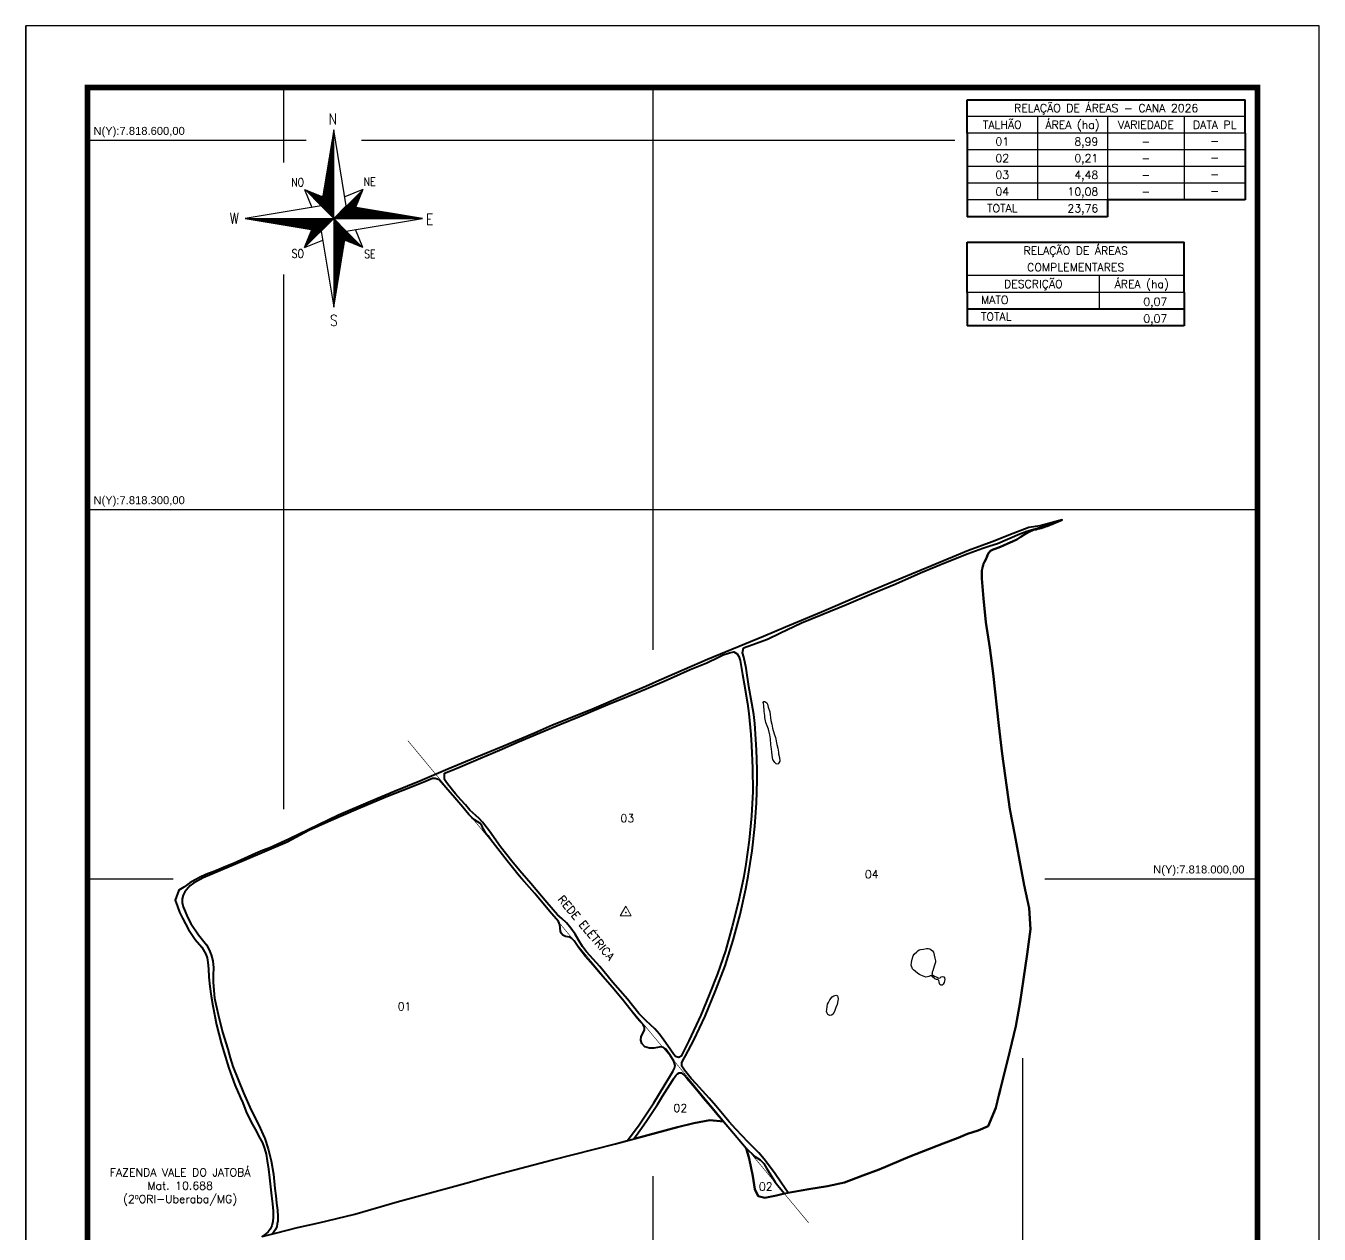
# Model space of a CAD drawing. Header units: millimetres. Extents: x 731591 to 732641, y 7817208 to 7818693.
# Drawn here: x 731591 to 732641, y 7817711 to 7818693 of the extents above; entities that cross this region are included whole.
import ezdxf
from ezdxf.enums import TextEntityAlignment as Align

# ---------------------------------------------------------------- set-up
doc = ezdxf.new("R2010")
doc.units = ezdxf.units.MM
for name, pattern in [('CONTINUO', [0]), ('DASHDOT', [1, 0.5, -0.25, 0, -0.25]), ('LIN0', [0])]:
    doc.linetypes.add(name, pattern=pattern)
for name, color, linetype, lineweight in [('0114001343', 1, 'Continuous', 40), ('0114001343001', 5, 'Continuous', 40), ('0114001343002', 5, 'Continuous', 40), ('0114001343003', 5, 'Continuous', 40), ('0114001343004', 5, 'Continuous', 40), ('REDE_DE_LUZ', 6, 'Continuous', 0), ('TEXTO', 7, 'Continuous', 9)]:
    doc.layers.add(name, color=color, linetype=linetype, lineweight=lineweight)
for name, color, linetype in [('MALHA', 8, 'Continuous'), ('MARGEM', 5, 'Continuous'), ('MATO', 3, 'Continuous'), ('QUADRO_DE_AREAS_CANA_2026', 7, 'Continuous'), ('QUADRO_DE_AREAS_COMPLEMENTARES', 7, 'Continuous'), ('SETA_NORTE', 3, 'Continuous')]:
    doc.layers.add(name, color=color, linetype=linetype)
doc.styles.add('ROMANS', font='romans')
doc.styles.add('SIMPLEX', font='simplex', dxfattribs={"height": 0.2})
doc.styles.get("Standard").update_dxf_attribs({"font": 'arial.ttf'})

# ---------------------------------------------------------------- blocks, each defined once
blk = doc.blocks.new('A$C309442C0')
at = {"layer": 'SETA_NORTE', "linetype": 'Continuous'}
h = blk.add_hatch(dxfattribs=at)
h.set_pattern_fill('ANSI31', color=256, scale=0.1375, angle=-90, style=0)
h.set_pattern_definition([(315, (-215853.3434, 13873.16845), (0.3086963042, 0.3086963042), [])])
h.paths.add_polyline_path([(73.5, 97.4), (74.7, 104.9), (60, 110.8)])
h = blk.add_hatch(dxfattribs=at)
h.set_pattern_fill('ANSI31', color=256, scale=0.1375, angle=180, style=0)
h.set_pattern_definition([(225, (13869.59828, 216024.21475), (0.3086963042, -0.3086963042), [])])
h.paths.add_polyline_path([(93.8, 97.4), (101.4, 96.2), (107.3, 110.8)])
h = blk.add_hatch(dxfattribs=at)
h.set_pattern_fill('ANSI31', color=256, scale=0.1375, style=0)
h.set_pattern_definition([(45, (-13702.2971, -215849.77324), (-0.3086963042, 0.3086963042), [])])
h.paths.add_polyline_path([(73.5, 77), (65.9, 78.3), (60, 63.6)])
h = blk.add_hatch(dxfattribs=at)
h.set_pattern_fill('ANSI31', color=256, scale=0.1375, angle=90, style=0)
h.set_pattern_definition([(135, (216020.6446, -13698.72693), (-0.3086963042, -0.3086963042), [])])
h.paths.add_polyline_path([(93.8, 77), (92.6, 69.5), (107.3, 63.6)])
for p, q in [((83.4, 157.5), (83.7, 157.8)), ((83.5, 158.3), (83.7, 158.4)), ((83.6, 159), (83.7, 159.1)), ((81.3, 145.3), (83.7, 147.6)), ((81.5, 146.1), (83.7, 148.2)), ((81.6, 146.8), (83.7, 148.9)), ((81.7, 147.6), (83.7, 149.5)), ((81.8, 148.3), (83.7, 150.1)), ((82, 149.1), (83.7, 150.8)), ((82.1, 149.9), (83.7, 151.4)), ((82.2, 150.6), (83.7, 152.1)), ((82.3, 151.4), (83.7, 152.7)), ((82.5, 152.2), (83.7, 153.3)), ((82.6, 152.9), (83.7, 154)), ((82.7, 153.7), (83.7, 154.6)), ((82.9, 154.4), (83.7, 155.2)), ((83, 155.2), (83.7, 155.9)), ((83.1, 156), (83.7, 156.5)), ((83.2, 156.7), (83.7, 157.2)), ((79.2, 132.3), (83.7, 136.8)), ((79.3, 133.1), (83.7, 137.4)), ((79.5, 133.8), (83.7, 138)), ((79.6, 134.6), (83.7, 138.7)), ((79.7, 135.4), (83.7, 139.3)), ((79.8, 136.1), (83.7, 140)), ((80, 136.9), (83.7, 140.6)), ((80.1, 137.7), (83.7, 141.2)), ((80.2, 138.4), (83.7, 141.9)), ((80.3, 139.2), (83.7, 142.5)), ((80.5, 139.9), (83.7, 143.1)), ((80.6, 140.7), (83.7, 143.8)), ((80.7, 141.5), (83.7, 144.4)), ((80.8, 142.2), (83.7, 145)), ((81, 143), (83.7, 145.7)), ((81.1, 143.8), (83.7, 146.3)), ((81.2, 144.5), (83.7, 147)), ((77.2, 120.1), (83.7, 126.6)), ((77.3, 120.9), (83.7, 127.2)), ((77.4, 121.6), (83.7, 127.8)), ((77.6, 122.4), (83.7, 128.5)), ((77.7, 123.2), (83.7, 129.1)), ((77.8, 123.9), (83.7, 129.8)), ((78, 124.7), (83.7, 130.4)), ((78.1, 125.5), (83.7, 131)), ((78.2, 126.2), (83.7, 131.7)), ((78.3, 127), (83.7, 132.3)), ((78.5, 127.7), (83.7, 132.9)), ((78.6, 128.5), (83.7, 133.6)), ((78.7, 129.3), (83.7, 134.2)), ((78.8, 130), (83.7, 134.9)), ((79, 130.8), (83.7, 135.5)), ((79.1, 131.6), (83.7, 136.1)), ((75.1, 107.2), (83.7, 115.7)), ((75.2, 107.9), (83.7, 116.4)), ((75.3, 108.7), (83.7, 117)), ((75.4, 109.4), (83.7, 117.7)), ((75.6, 110.2), (83.7, 118.3)), ((75.7, 111), (83.7, 118.9)), ((75.8, 111.7), (83.7, 119.6)), ((75.9, 112.5), (83.7, 120.2)), ((76.1, 113.3), (83.7, 120.8)), ((76.2, 114), (83.7, 121.5)), ((76.3, 114.8), (83.7, 122.1)), ((76.4, 115.5), (83.7, 122.8)), ((76.6, 116.3), (83.7, 123.4)), ((76.7, 117.1), (83.7, 124)), ((76.8, 117.8), (83.7, 124.7)), ((76.9, 118.6), (83.7, 125.3)), ((77.1, 119.4), (83.7, 125.9)), ((60, 110.8), (74.7, 104.9)), ((60, 110.8), (65.9, 96.2)), ((73.5, 97.3), (83.7, 107.5)), ((73.6, 98), (83.7, 108.1)), ((73.7, 98.8), (83.7, 108.7)), ((73.8, 99.5), (83.7, 109.4)), ((73.8, 97), (83.7, 106.8)), ((73.9, 100.3), (83.7, 110)), ((74.1, 101.1), (83.7, 110.6)), ((74.2, 101.8), (83.7, 111.3)), ((74.2, 96.7), (83.7, 106.2)), ((74.3, 102.6), (83.7, 111.9)), ((74.4, 103.3), (83.7, 112.6)), ((74.5, 96.4), (83.7, 105.6)), ((74.6, 104.1), (83.7, 113.2)), ((74.7, 104.9), (83.7, 113.8)), ((74.8, 105.6), (83.7, 114.5)), ((74.9, 106.4), (83.7, 115.1)), ((107.3, 110.8), (92.6, 104.9)), ((107.3, 110.8), (101.4, 96.2)), ((74.8, 96.1), (83.7, 104.9)), ((75.1, 95.7), (83.7, 104.3)), ((75.4, 95.4), (83.7, 103.6)), ((75.8, 95.1), (83.7, 103)), ((76.1, 94.8), (83.7, 102.4)), ((76.4, 94.5), (83.7, 101.7)), ((76.7, 94.2), (83.7, 101.1)), ((77, 93.8), (83.7, 100.5)), ((77.4, 93.5), (83.7, 99.8)), ((77.7, 93.2), (83.7, 99.2)), ((78, 92.9), (83.7, 98.5)), ((78.3, 92.6), (83.7, 97.9)), ((78.6, 92.2), (83.7, 97.3)), ((78.9, 91.9), (83.7, 96.6)), ((79.3, 91.6), (83.7, 96)), ((79.6, 91.3), (83.7, 95.4)), ((79.9, 91), (83.7, 94.7)), ((83.8, 87.2), (94, 97.4)), ((84.4, 87.2), (94.5, 97.3)), ((85.1, 87.2), (95.1, 97.2)), ((85.7, 87.2), (95.6, 97.1)), ((86.3, 87.2), (96.2, 97)), ((87, 87.2), (96.7, 96.9)), ((87.6, 87.2), (97.2, 96.9)), ((88.3, 87.2), (97.8, 96.8)), ((88.9, 87.2), (98.3, 96.7)), ((89.5, 87.2), (98.9, 96.6)), ((90.2, 87.2), (99.4, 96.5)), ((90.8, 87.2), (100, 96.4)), ((91.4, 87.2), (100.5, 96.3)), ((92.1, 87.2), (101.1, 96.2)), ((92.7, 87.2), (101.6, 96.1)), ((93.4, 87.2), (102.2, 96)), ((94, 87.2), (102.7, 96)), ((94.6, 87.2), (103.3, 95.9)), ((95.3, 87.2), (103.8, 95.8)), ((95.9, 87.2), (104.4, 95.7)), ((96.5, 87.2), (104.9, 95.6)), ((97.2, 87.2), (105.5, 95.5)), ((97.8, 87.2), (106, 95.4)), ((98.4, 87.2), (106.5, 95.3)), ((99.1, 87.2), (107.1, 95.2)), ((99.7, 87.2), (107.6, 95.1)), ((100.4, 87.2), (108.2, 95.1)), ((101, 87.2), (108.7, 95)), ((101.6, 87.2), (109.3, 94.9)), ((102.3, 87.2), (109.8, 94.8)), ((102.9, 87.2), (110.4, 94.7)), ((103.5, 87.2), (110.9, 94.6)), ((104.2, 87.2), (111.5, 94.5)), ((11.8, 87.2), (11.8, 87.2)), ((12.3, 87.1), (12.4, 87.2)), ((12.9, 87), (13.1, 87.2)), ((13.4, 86.9), (13.7, 87.2)), ((14, 86.8), (14.4, 87.2)), ((14.5, 86.7), (15, 87.2)), ((15.1, 86.6), (15.6, 87.2)), ((15.6, 86.6), (16.3, 87.2)), ((16.2, 86.5), (16.9, 87.2)), ((16.7, 86.4), (17.5, 87.2)), ((17.2, 86.3), (18.2, 87.2)), ((17.8, 86.2), (18.8, 87.2)), ((18.3, 86.1), (19.5, 87.2)), ((18.9, 86), (20.1, 87.2)), ((19.4, 85.9), (20.7, 87.2)), ((20, 85.8), (21.4, 87.2)), ((20.5, 85.7), (22, 87.2)), ((21.1, 85.7), (22.6, 87.2)), ((21.6, 85.6), (23.3, 87.2)), ((22.2, 85.5), (23.9, 87.2)), ((22.7, 85.4), (24.6, 87.2)), ((23.3, 85.3), (25.2, 87.2)), ((23.8, 85.2), (25.8, 87.2)), ((24.4, 85.1), (26.5, 87.2)), ((24.9, 85), (27.1, 87.2)), ((25.5, 84.9), (27.7, 87.2)), ((26, 84.8), (28.4, 87.2)), ((26.5, 84.8), (29, 87.2)), ((27.1, 84.7), (29.6, 87.2)), ((27.6, 84.6), (30.3, 87.2)), ((28.2, 84.5), (30.9, 87.2)), ((28.7, 84.4), (31.6, 87.2)), ((29.3, 84.3), (32.2, 87.2)), ((29.8, 84.2), (32.8, 87.2)), ((30.4, 84.1), (33.5, 87.2)), ((30.9, 84), (34.1, 87.2)), ((31.5, 83.9), (34.7, 87.2)), ((32, 83.9), (35.4, 87.2)), ((32.6, 83.8), (36, 87.2)), ((33.1, 83.7), (36.7, 87.2)), ((33.7, 83.6), (37.3, 87.2)), ((34.2, 83.5), (37.9, 87.2)), ((34.7, 83.4), (38.6, 87.2)), ((35.3, 83.3), (39.2, 87.2)), ((35.8, 83.2), (39.8, 87.2)), ((36.4, 83.1), (40.5, 87.2)), ((36.9, 83), (41.1, 87.2)), ((37.5, 83), (41.8, 87.2)), ((38, 82.9), (42.4, 87.2)), ((38.6, 82.8), (43, 87.2)), ((39.1, 82.7), (43.7, 87.2)), ((39.7, 82.6), (44.3, 87.2)), ((40.2, 82.5), (44.9, 87.2)), ((40.8, 82.4), (45.6, 87.2)), ((41.3, 82.3), (46.2, 87.2)), ((41.9, 82.2), (46.8, 87.2)), ((42.4, 82.1), (47.5, 87.2)), ((43, 82.1), (48.1, 87.2)), ((43.5, 82), (48.8, 87.2)), ((44, 81.9), (49.4, 87.2)), ((44.6, 81.8), (50, 87.2)), ((45.1, 81.7), (50.7, 87.2)), ((45.7, 81.6), (51.3, 87.2)), ((46.2, 81.5), (51.9, 87.2)), ((46.8, 81.4), (52.6, 87.2)), ((47.3, 81.3), (53.2, 87.2)), ((47.9, 81.2), (53.9, 87.2)), ((48.4, 81.2), (54.5, 87.2)), ((49, 81.1), (55.1, 87.2)), ((49.5, 81), (55.8, 87.2)), ((50.1, 80.9), (56.4, 87.2)), ((50.6, 80.8), (57, 87.2)), ((51.2, 80.7), (57.7, 87.2)), ((51.7, 80.6), (58.3, 87.2)), ((52.3, 80.5), (59, 87.2)), ((52.8, 80.4), (59.6, 87.2)), ((53.3, 80.3), (60.2, 87.2)), ((53.9, 80.3), (60.9, 87.2)), ((54.4, 80.2), (61.5, 87.2)), ((55, 80.1), (62.1, 87.2)), ((55.5, 80), (62.8, 87.2)), ((56.1, 79.9), (63.4, 87.2)), ((56.6, 79.8), (64, 87.2)), ((57.2, 79.7), (64.7, 87.2)), ((57.7, 79.6), (65.3, 87.2)), ((58.3, 79.5), (66, 87.2)), ((58.8, 79.4), (66.6, 87.2)), ((59.4, 79.4), (67.2, 87.2)), ((59.9, 79.3), (67.9, 87.2)), ((83.7, 87.2), (60, 63.6)), ((60.5, 79.2), (68.5, 87.2)), ((61, 79.1), (69.1, 87.2)), ((61.5, 79), (69.8, 87.2)), ((62.1, 78.9), (70.4, 87.2)), ((62.6, 78.8), (71.1, 87.2)), ((63.2, 78.7), (71.7, 87.2)), ((63.7, 78.6), (72.3, 87.2)), ((64.3, 78.5), (73, 87.2)), ((64.8, 78.4), (73.6, 87.2)), ((65.4, 78.4), (74.2, 87.2)), ((65.9, 78.3), (74.9, 87.2)), ((66.5, 78.2), (75.5, 87.2)), ((67, 78.1), (76.2, 87.2)), ((67.6, 78), (76.8, 87.2)), ((68.1, 77.9), (77.4, 87.2)), ((68.7, 77.8), (78.1, 87.2)), ((69.2, 77.7), (78.7, 87.2)), ((69.8, 77.6), (79.3, 87.2)), ((70.3, 77.5), (80, 87.2)), ((70.8, 77.5), (80.6, 87.2)), ((71.4, 77.4), (81.2, 87.2)), ((71.9, 77.3), (81.9, 87.2)), ((72.5, 77.2), (82.5, 87.2)), ((73, 77.1), (83.2, 87.2)), ((80.2, 90.7), (83.7, 94.1)), ((80.5, 90.3), (83.7, 93.4)), ((80.9, 90), (83.7, 92.8)), ((81.2, 89.7), (83.7, 92.2)), ((81.5, 89.4), (83.7, 91.5)), ((81.8, 89.1), (83.7, 90.9)), ((82.1, 88.7), (83.7, 90.3)), ((82.4, 88.4), (83.7, 89.6)), ((82.8, 88.1), (83.7, 89)), ((83.1, 87.8), (83.7, 88.4)), ((83.4, 87.5), (83.7, 87.7)), ((83.7, 87.1), (83.7, 87.1)), ((83.7, 86.4), (84, 86.8)), ((83.7, 85.8), (84.4, 86.5)), ((83.7, 85.2), (84.7, 86.2)), ((83.7, 84.5), (85, 85.9)), ((83.7, 83.9), (85.3, 85.6)), ((83.7, 83.3), (85.6, 85.2)), ((83.7, 82.6), (86, 84.9)), ((83.7, 82), (86.3, 84.6)), ((83.7, 81.3), (86.6, 84.3)), ((104.8, 87.2), (112, 94.4)), ((105.5, 87.2), (112.6, 94.3)), ((106.1, 87.2), (113.1, 94.2)), ((106.7, 87.2), (113.7, 94.1)), ((107.4, 87.2), (114.2, 94.1)), ((108, 87.2), (114.8, 94)), ((108.6, 87.2), (115.3, 93.9)), ((109.3, 87.2), (115.8, 93.8)), ((109.9, 87.2), (116.4, 93.7)), ((110.6, 87.2), (116.9, 93.6)), ((111.2, 87.2), (117.5, 93.5)), ((111.8, 87.2), (118, 93.4)), ((112.5, 87.2), (118.6, 93.3)), ((113.1, 87.2), (119.1, 93.2)), ((113.7, 87.2), (119.7, 93.2)), ((114.4, 87.2), (120.2, 93.1)), ((115, 87.2), (120.8, 93)), ((115.6, 87.2), (121.3, 92.9)), ((116.3, 87.2), (121.9, 92.8)), ((116.9, 87.2), (122.4, 92.7)), ((117.6, 87.2), (123, 92.6)), ((118.2, 87.2), (123.5, 92.5)), ((118.8, 87.2), (124, 92.4)), ((119.5, 87.2), (124.6, 92.3)), ((120.1, 87.2), (125.1, 92.3)), ((120.7, 87.2), (125.7, 92.2)), ((121.4, 87.2), (126.2, 92.1)), ((122, 87.2), (126.8, 92)), ((122.7, 87.2), (127.3, 91.9)), ((123.3, 87.2), (127.9, 91.8)), ((123.9, 87.2), (128.4, 91.7)), ((124.6, 87.2), (129, 91.6)), ((125.2, 87.2), (129.5, 91.5)), ((125.8, 87.2), (130.1, 91.4)), ((126.5, 87.2), (130.6, 91.4)), ((127.1, 87.2), (131.2, 91.3)), ((127.8, 87.2), (131.7, 91.2)), ((128.4, 87.2), (132.3, 91.1)), ((129, 87.2), (132.8, 91)), ((129.7, 87.2), (133.3, 90.9)), ((130.3, 87.2), (133.9, 90.8)), ((130.9, 87.2), (134.4, 90.7)), ((131.6, 87.2), (135, 90.6)), ((132.2, 87.2), (135.5, 90.5)), ((132.8, 87.2), (136.1, 90.5)), ((133.5, 87.2), (136.6, 90.4)), ((134.1, 87.2), (137.2, 90.3)), ((134.8, 87.2), (137.7, 90.2)), ((135.4, 87.2), (138.3, 90.1)), ((136, 87.2), (138.8, 90)), ((136.7, 87.2), (139.4, 89.9)), ((137.3, 87.2), (139.9, 89.8)), ((137.9, 87.2), (140.5, 89.7)), ((138.6, 87.2), (141, 89.6)), ((139.2, 87.2), (141.6, 89.6)), ((139.9, 87.2), (142.1, 89.5)), ((140.5, 87.2), (142.6, 89.4)), ((141.1, 87.2), (143.2, 89.3)), ((141.8, 87.2), (143.7, 89.2)), ((142.4, 87.2), (144.3, 89.1)), ((143, 87.2), (144.8, 89)), ((143.7, 87.2), (145.4, 88.9)), ((144.3, 87.2), (145.9, 88.8)), ((144.9, 87.2), (146.5, 88.7)), ((145.6, 87.2), (147, 88.7)), ((146.2, 87.2), (147.6, 88.6)), ((146.9, 87.2), (148.1, 88.5)), ((147.5, 87.2), (148.7, 88.4)), ((148.1, 87.2), (149.2, 88.3)), ((148.8, 87.2), (149.8, 88.2)), ((149.4, 87.2), (150.3, 88.1)), ((150, 87.2), (150.8, 88)), ((150.7, 87.2), (151.4, 87.9)), ((151.3, 87.2), (151.9, 87.8)), ((152, 87.2), (152.5, 87.8)), ((152.6, 87.2), (153, 87.7)), ((153.2, 87.2), (153.6, 87.6)), ((153.9, 87.2), (154.1, 87.5)), ((154.5, 87.2), (154.7, 87.4)), ((155.1, 87.2), (155.2, 87.3)), ((60, 63.6), (65.9, 78.3)), ((83.7, 80.7), (86.9, 84)), ((83.7, 80.1), (87.2, 83.6)), ((83.7, 79.4), (87.5, 83.3)), ((83.7, 78.8), (87.9, 83)), ((83.7, 78.2), (88.2, 82.7)), ((83.7, 77.5), (88.5, 82.4)), ((83.7, 76.9), (88.8, 82.1)), ((83.7, 76.2), (89.1, 81.7)), ((83.7, 75.6), (89.5, 81.4)), ((83.7, 75), (89.8, 81.1)), ((83.7, 74.3), (90.1, 80.8)), ((83.7, 73.7), (90.4, 80.5)), ((83.7, 73.1), (90.7, 80.1)), ((83.7, 72.4), (91, 79.8)), ((83.7, 71.8), (91.4, 79.5)), ((83.7, 71.2), (91.7, 79.2)), ((83.7, 70.5), (92, 78.9)), ((83.7, 69.9), (92.3, 78.5)), ((83.7, 69.2), (92.6, 78.2)), ((83.7, 68.6), (93, 77.9)), ((83.7, 68), (93.3, 77.6)), ((83.7, 67.3), (93.6, 77.3)), ((83.7, 66.7), (93.8, 76.9)), ((83.7, 66.1), (93.7, 76.1)), ((83.7, 65.4), (93.6, 75.3)), ((83.7, 64.8), (93.4, 74.6)), ((83.7, 64.1), (93.3, 73.8)), ((107.3, 63.6), (101.4, 78.3)), ((60, 63.6), (74.7, 69.5)), ((83.7, 63.5), (93.2, 73)), ((83.7, 62.9), (93.1, 72.3)), ((83.7, 62.2), (92.9, 71.5)), ((83.7, 61.6), (92.8, 70.8)), ((83.7, 61), (92.7, 70)), ((83.7, 60.3), (92.6, 69.2)), ((83.7, 59.7), (92.4, 68.5)), ((83.7, 59), (92.3, 67.7)), ((83.7, 58.4), (92.2, 66.9)), ((83.7, 57.8), (92.1, 66.2)), ((83.7, 57.1), (91.9, 65.4)), ((83.7, 56.5), (91.8, 64.7)), ((83.7, 55.9), (91.7, 63.9)), ((83.7, 55.2), (91.6, 63.1)), ((107.3, 63.6), (92.6, 69.5)), ((83.7, 54.6), (91.4, 62.4)), ((83.7, 54), (91.3, 61.6)), ((83.7, 53.3), (91.2, 60.8)), ((83.7, 52.7), (91.1, 60.1)), ((83.7, 52), (90.9, 59.3)), ((83.7, 51.4), (90.8, 58.6)), ((83.7, 50.8), (90.7, 57.8)), ((83.7, 50.1), (90.5, 57)), ((83.7, 49.5), (90.4, 56.3)), ((83.7, 48.9), (90.3, 55.5)), ((83.7, 48.2), (90.2, 54.7)), ((83.7, 47.6), (90, 54)), ((83.7, 46.9), (89.9, 53.2)), ((83.7, 46.3), (89.8, 52.5)), ((83.7, 45.7), (89.7, 51.7)), ((83.7, 45), (89.5, 50.9)), ((83.7, 44.4), (89.4, 50.2)), ((83.7, 43.8), (89.3, 49.4)), ((83.7, 43.1), (89.2, 48.6)), ((83.7, 42.5), (89, 47.9)), ((83.7, 41.8), (88.9, 47.1)), ((83.7, 41.2), (88.8, 46.3)), ((83.7, 40.6), (88.7, 45.6)), ((83.7, 39.9), (88.5, 44.8)), ((83.7, 39.3), (88.4, 44.1)), ((83.7, 38.7), (88.3, 43.3)), ((83.7, 38), (88.2, 42.5)), ((83.7, 37.4), (88, 41.8)), ((83.7, 36.8), (87.9, 41)), ((83.7, 36.1), (87.8, 40.2)), ((83.7, 35.5), (87.7, 39.5)), ((83.7, 34.8), (87.5, 38.7)), ((83.7, 34.2), (87.4, 38)), ((83.7, 33.6), (87.3, 37.2)), ((83.7, 32.9), (87.2, 36.4)), ((83.7, 32.3), (87, 35.7)), ((83.7, 31.7), (86.9, 34.9)), ((83.7, 31), (86.8, 34.1)), ((83.7, 30.4), (86.7, 33.4)), ((83.7, 29.7), (86.5, 32.6)), ((83.7, 29.1), (86.4, 31.9)), ((83.7, 28.5), (86.3, 31.1)), ((83.7, 27.8), (86.2, 30.3)), ((83.7, 27.2), (86, 29.6)), ((83.7, 26.6), (85.9, 28.8)), ((83.7, 25.9), (85.8, 28)), ((83.7, 25.3), (85.6, 27.3)), ((83.7, 24.6), (85.5, 26.5)), ((83.7, 24), (85.4, 25.8)), ((83.7, 23.4), (85.3, 25)), ((83.7, 22.7), (85.1, 24.2)), ((83.7, 22.1), (85, 23.5)), ((83.7, 21.5), (84.9, 22.7)), ((83.7, 20.8), (84.8, 21.9)), ((83.7, 20.2), (84.6, 21.2)), ((83.7, 19.6), (84.5, 20.4)), ((83.7, 18.9), (84.4, 19.7)), ((83.7, 18.3), (84.3, 18.9)), ((83.7, 17.6), (84.1, 18.1)), ((83.7, 17), (84, 17.4)), ((83.7, 16.4), (83.9, 16.6)), ((83.7, 15.7), (83.8, 15.8))]:
    blk.add_line(p, q, dxfattribs=at)
blk.add_lwpolyline([(93.8, 77), (155.7, 87.2), (93.8, 97.4), (83.7, 159.3), (73.5, 97.4), (11.6, 87.2), (73.5, 77), (83.7, 15.1)], close=True, dxfattribs=at)
for points in [[(83.7, 87.2), (83.7, 159.3)], [(83.7, 87.2), (73.5, 97.4)], [(83.7, 87.2), (93.8, 97.4)], [(11.6, 87.2), (155.7, 87.2)], [(83.7, 87.2), (73.5, 77)], [(83.7, 87.2), (93.8, 77)], [(83.7, 87.2), (83.7, 15.1)]]:
    blk.add_lwpolyline(points, dxfattribs=at)
at = {"layer": 'SETA_NORTE', "color": 7, "lineweight": 30, "style": 'ROMANS', "width": 0.8}
for s, height, p in [('N ', 8.94, (79.5, 163.6)), ('NO', 6.88, (49.1, 113.2)), ('NE', 6.87, (108, 113.7)), ('W', 8.94, (-0.7, 82.9)), ('E', 8.94, (158.6, 82.1)), ('SO', 6.88, (49.5, 55.3)), ('SE', 6.87, (108.3, 55)), ('S', 8.94, (80.6, 0))]:
    blk.add_text(s, height=height, dxfattribs=at).set_placement(p)

msp = doc.modelspace()

# ---------------------------------------------------------------- linework, layer by layer
at = {"layer": '0114001343', "linetype": 'CONTINUO', "flags": 128}
msp.add_lwpolyline([(732432.2, 7818291.4), (732414.4, 7818286.7), (732405.2, 7818285.3), (732392.4, 7818280.4), (732375.3, 7818273.7), (732356.2, 7818266.7), (732325.5, 7818253.8), (732294.3, 7818240.8), (732267.8, 7818229.7), (732236.9, 7818216.4), (732207.7, 7818204.4), (732189.8, 7818196.8), (732144.3, 7818178.2), (732131.8, 7818172.7), (732104.9, 7818161.1), (732094.3, 7818156.2), (732077.4, 7818149), (732050.3, 7818137.5), (732018.3, 7818124.7), (732003.8, 7818118.3), (731978, 7818107.5), (731955.7, 7818098.2), (731933.5, 7818089), (731910.6, 7818079.1), (731890.7, 7818071), (731870.6, 7818062.8), (731844.6, 7818051.7), (731804.3, 7818032.1), (731788.9, 7818025.1), (731783.1, 7818022.8), (731777.2, 7818020.4), (731771.4, 7818017.8), (731765.5, 7818015), (731759.4, 7818012.3), (731753.3, 7818010), (731747.5, 7818007.6), (731742, 7818005.4), (731736.9, 7818003.4), (731732.3, 7818001.2), (731728.4, 7817999.2), (731724, 7817996.5), (731719, 7817993), (731715, 7817990.6), (731712.1, 7817982.6), (731714.1, 7817977.3), (731715.7, 7817972.8), (731717.9, 7817968), (731723, 7817958.7), (731728.3, 7817950.7), (731733.6, 7817944.4), (731737, 7817938.8), (731738, 7817935.7), (731738.7, 7817932), (731739.1, 7817926.8), (731739.5, 7817919.9), (731740.3, 7817912.3), (731741.4, 7817904.5), (731742.6, 7817896.6), (731745.6, 7817881.4), (731749.5, 7817866.7), (731751.6, 7817859.4), (731755.7, 7817846), (731760.5, 7817832.4), (731765, 7817822), (731766.9, 7817818), (731769.8, 7817810.5), (731772.5, 7817804.9), (731774.8, 7817800.4), (731777, 7817796.5), (731780.8, 7817789.1), (731782.9, 7817785.3), (731784.7, 7817780.9), (731785.9, 7817776.3), (731786.8, 7817770.7), (731787.8, 7817764.1), (731788.7, 7817757.1), (731789.4, 7817749.6), (731790.2, 7817742.4), (731791, 7817735.8), (731791.6, 7817729.9), (731791.7, 7817725.1), (731791.4, 7817721.4), (731790.5, 7817717.9), (731789.2, 7817715.2), (731787.6, 7817713.2), (731785.7, 7817711.6), (731782.8, 7817709.2), (731793.5, 7817712), (731811.4, 7817716.6), (731828.8, 7817720.4), (731858, 7817727.4), (731892.4, 7817737.5), (731911.3, 7817742.7), (731948.1, 7817752.6), (731966.3, 7817757.8), (731982.4, 7817762.1), (732018.3, 7817771.7), (732069.7, 7817784.6), (732085.8, 7817789), (732103, 7817793.6), (732120, 7817798.1), (732133.3, 7817801.5), (732146.2, 7817803.9), (732157.3, 7817802.7), (732162.4, 7817796.9), (732175.6, 7817781.2), (732178.2, 7817772.8), (732181, 7817758.4), (732182.7, 7817747.7), (732185.5, 7817742), (732190.9, 7817740.7), (732200.2, 7817742.6), (732207.9, 7817744.5), (732226.6, 7817747.8), (732241.8, 7817750.2), (732255.4, 7817753.2), (732270.4, 7817758.8), (732283.7, 7817763.8), (732308.6, 7817774.2), (732335.5, 7817784.9), (732347.7, 7817789.5), (732355.4, 7817792.8), (732363.9, 7817795.5), (732372.2, 7817798.9), (732378.5, 7817813.8), (732380.9, 7817824.2), (732382, 7817828.3), (732382, 7817828.3), (732389.7, 7817860), (732394.7, 7817880.3), (732398, 7817899.9), (732400.7, 7817918.5), (732403.9, 7817938.7), (732406.5, 7817959.1), (732405.5, 7817976.1), (732401.5, 7817994.8), (732397.5, 7818015.1), (732393.7, 7818035.5), (732389.7, 7818056.5), (732383.4, 7818101.4), (732380.9, 7818124.4), (732376.2, 7818166.8), (732373.5, 7818187.5), (732370.2, 7818208.4), (732368.3, 7818227.7), (732367, 7818243.8), (732367.1, 7818250.4), (732367.6, 7818252.5), (732367.8, 7818253.8), (732368, 7818254.6), (732368.4, 7818255.8), (732369.3, 7818257.5), (732369.9, 7818258.8), (732370.5, 7818260), (732371, 7818261.2), (732371.6, 7818262.7), (732372.5, 7818264.4), (732374.1, 7818266.3), (732376.1, 7818267.3), (732377.9, 7818267.9), (732379.9, 7818268.7), (732382.2, 7818269.6), (732384.7, 7818270.8), (732388.2, 7818272.3), (732392, 7818274), (732395.5, 7818275.6), (732398.6, 7818277.7), (732401.7, 7818279.5), (732405.3, 7818281.7), (732408.9, 7818283.3), (732411, 7818283.8), (732412.5, 7818284.2), (732414, 7818284.5), (732415.1, 7818284.8), (732416, 7818284.9), (732416.6, 7818285.2), (732417.6, 7818285.5), (732418.8, 7818286), (732420.1, 7818286.5), (732421.3, 7818287), (732422.5, 7818287.4), (732423.3, 7818287.8), (732424.2, 7818288.1), (732426.6, 7818289.1), (732429.3, 7818290.2), (732431.8, 7818291.2)], close=True, dxfattribs=at)
msp.add_lwpolyline([(731791, 7817711.4), (731793.5, 7817712), (731811.4, 7817716.6), (731828.8, 7817720.4), (731858, 7817727.4), (731892.4, 7817737.5), (731911.3, 7817742.7), (731948.1, 7817752.6), (731966.3, 7817757.8), (731982.4, 7817762.1), (732018.3, 7817771.7), (732069.7, 7817784.6), (732085.8, 7817789), (732103, 7817793.6), (732120, 7817798.1), (732133.3, 7817801.5), (732146.2, 7817803.9), (732157.3, 7817802.7), (732162.4, 7817796.9), (732175.6, 7817781.2), (732178.2, 7817772.8), (732181, 7817758.4), (732182.7, 7817747.7), (732185.5, 7817742), (732190.9, 7817740.7), (732200.2, 7817742.6), (732207.9, 7817744.5), (732226.6, 7817747.8), (732241.8, 7817750.2), (732255.4, 7817753.2), (732270.4, 7817758.8), (732283.7, 7817763.8), (732308.6, 7817774.2), (732335.5, 7817784.9), (732347.7, 7817789.5), (732355.4, 7817792.8), (732363.9, 7817795.5), (732372.2, 7817798.9), (732378.5, 7817813.8), (732380.9, 7817824.2), (732382, 7817828.3), (732382, 7817828.3), (732389.7, 7817860), (732394.7, 7817880.3), (732398, 7817899.9), (732400.7, 7817918.5), (732403.9, 7817938.7), (732406.5, 7817959.1), (732405.5, 7817976.1), (732401.5, 7817994.8), (732397.5, 7818015.1), (732393.7, 7818035.5), (732389.7, 7818056.5), (732383.4, 7818101.4), (732380.9, 7818124.4), (732376.2, 7818166.8), (732373.5, 7818187.5), (732370.2, 7818208.4), (732368.3, 7818227.7), (732367, 7818243.8), (732367.1, 7818250.4), (732367.6, 7818252.5), (732367.8, 7818253.8), (732368, 7818254.6), (732368.4, 7818255.8), (732369.3, 7818257.5), (732369.9, 7818258.8), (732370.5, 7818260), (732371, 7818261.2), (732371.6, 7818262.7), (732372.5, 7818264.4), (732374.1, 7818266.3), (732376.1, 7818267.3), (732377.9, 7818267.9), (732379.9, 7818268.7), (732382.2, 7818269.6), (732384.7, 7818270.8), (732388.2, 7818272.3), (732392, 7818274), (732395.5, 7818275.6), (732398.6, 7818277.7), (732401.7, 7818279.5), (732405.3, 7818281.7), (732408.9, 7818283.3), (732411, 7818283.8), (732412.5, 7818284.2), (732414, 7818284.5), (732415.1, 7818284.8), (732416, 7818284.9), (732416.6, 7818285.2), (732417.6, 7818285.5), (732418.8, 7818286), (732420.1, 7818286.5), (732421.3, 7818287), (732422.5, 7818287.4), (732423.3, 7818287.8), (732424.2, 7818288.1), (732426.6, 7818289.1), (732429.3, 7818290.2), (732431.8, 7818291.2)], dxfattribs=at)
at = {"layer": '0114001343001'}
msp.add_lwpolyline([(731793.5, 7817712), (731811.4, 7817716.6), (731828.8, 7817720.4), (731858, 7817727.4), (731892.4, 7817737.5), (731911.3, 7817742.7), (731948.1, 7817752.6), (731966.3, 7817757.8), (731982.4, 7817762.1), (732018.3, 7817771.7), (732069.7, 7817784.6), (732079.3, 7817787.3), (732088.7, 7817800.1), (732100.6, 7817818), (732113.6, 7817839.2), (732116.1, 7817843.4), (732117.6, 7817846.2), (732118.1, 7817848.2), (732117, 7817851.8), (732114, 7817856.6), (732110.4, 7817861.4), (732108.5, 7817862.8), (732106.3, 7817863.3), (732103.8, 7817862.9), (732100.7, 7817862.4), (732097.1, 7817862.2), (732093.5, 7817863.4), (732090.9, 7817866), (732090.2, 7817868.7), (732090.5, 7817871.7), (732093, 7817876.9), (732093.1, 7817879.2), (732092, 7817881.5), (732089.9, 7817883.8), (732087.3, 7817886.7), (732076.4, 7817900.6), (732067.1, 7817911.7), (732057.5, 7817922.8), (732051.4, 7817929.7), (732045.3, 7817936.9), (732039.7, 7817943.9), (732035.9, 7817949.4), (732034.1, 7817951.5), (732032.2, 7817952.4), (732029, 7817953.1), (732026.9, 7817954), (732025.6, 7817955.7), (732025, 7817957.5), (732024.3, 7817962.6), (732023.4, 7817965.1), (732015.9, 7817973.5), (732004, 7817987.9), (731991.3, 7818002.4), (731981.6, 7818014.5), (731968.3, 7818031.7), (731966.1, 7818034.7), (731963.9, 7818037.2), (731962.1, 7818040.5), (731961.1, 7818043.1), (731959.5, 7818045), (731955.1, 7818047.7), (731952.9, 7818049.8), (731950.6, 7818052.1), (731945.5, 7818058.1), (731939, 7818065.7), (731931.7, 7818074.2), (731926.5, 7818080.2), (731923.2, 7818081.5), (731921.1, 7818081.3), (731915.2, 7818079), (731907.2, 7818075.7), (731896.9, 7818071.6), (731883, 7818066.1), (731860.6, 7818056.8), (731838.8, 7818047.4), (731820.6, 7818039.1), (731802.9, 7818029.8), (731768, 7818014.8), (731734.7, 7818000.8), (731726.9, 7817996.3), (731723.9, 7817994.1), (731720, 7817989.4), (731718.5, 7817986.6), (731717.8, 7817983.6), (731717.7, 7817980.6), (731718.6, 7817977.2), (731722.3, 7817968.3), (731724.8, 7817963.6), (731731.1, 7817954.4), (731737.4, 7817946.2), (731739.7, 7817942.3), (731741.4, 7817938.2), (731742.6, 7817933.2), (731743.1, 7817927.6), (731742.9, 7817921.7), (731742.9, 7817915.6), (731744.1, 7817903), (731746.9, 7817889.6), (731750.6, 7817875.4), (731754.7, 7817861.5), (731756.6, 7817854.5), (731758.8, 7817847.3), (731767.5, 7817825.9), (731773.7, 7817812), (731779.6, 7817800.2), (731785, 7817789), (731787.7, 7817780.5), (731789.9, 7817770.9), (731791.9, 7817760), (731793.1, 7817748.4), (731793.7, 7817742.4), (731794.4, 7817736.3), (731795.2, 7817730.6), (731795.5, 7817725.6), (731795.4, 7817722), (731795, 7817719.6), (731794.5, 7817717.4), (731793.5, 7817715), (731792, 7817712.5), (731791, 7817711.4)], close=True, dxfattribs=at)
at = {"layer": '0114001343002'}
for points in [[(732157.3, 7817802.7), (732146.2, 7817803.9), (732133.3, 7817801.5), (732120, 7817798.1), (732103, 7817793.6), (732085.8, 7817789), (732084.5, 7817788.7), (732089.3, 7817795.3), (732094.5, 7817802.8), (732099.3, 7817810), (732103.7, 7817816.6), (732107.8, 7817823.3), (732111.6, 7817829.2), (732114.5, 7817833.9), (732116.6, 7817837.5), (732118.5, 7817840.2), (732119.9, 7817841.6), (732121.2, 7817842.3), (732122.9, 7817842.2), (732125, 7817840.6), (732127.6, 7817837.9), (732131.1, 7817833.8), (732135.7, 7817828.4), (732141.4, 7817821.5), (732146.8, 7817815.3), (732152.2, 7817808.8), (732157.3, 7817802.7)], [(732175.6, 7817781.2), (732182.6, 7817774.2), (732186.9, 7817771.5), (732190, 7817768.5), (732192.2, 7817764.9), (732199.2, 7817753.4), (732202.4, 7817749.5), (732206.7, 7817744.2), (732200.2, 7817742.6), (732190.9, 7817740.7), (732185.5, 7817742), (732182.7, 7817747.7), (732181, 7817758.4), (732178.2, 7817772.8)]]:
    msp.add_lwpolyline(points, close=True, dxfattribs=at)
at = {"layer": '0114001343003', "elevation": 641.7}
msp.add_lwpolyline([(731930.7, 7818085.6), (731935.7, 7818087.6), (731943.4, 7818090.8), (731959.9, 7818097.9), (731975.5, 7818104.5), (731991.4, 7818111.4), (732008.1, 7818118.4), (732024.5, 7818125.3), (732040.3, 7818131.8), (732063.4, 7818141.4), (732078.7, 7818147.8), (732094.5, 7818154.2), (732109, 7818160.5), (732130.3, 7818169.9), (732143.6, 7818175.4), (732153.1, 7818179.9), (732157, 7818181.8), (732162.1, 7818183.6), (732165.6, 7818184.2), (732168.3, 7818182.8), (732169.6, 7818180.6), (732170.7, 7818177.3), (732171.7, 7818172.3), (732172.8, 7818166), (732174, 7818158.4), (732176.7, 7818142.2), (732177.7, 7818134.1), (732179.4, 7818117.2), (732179.9, 7818108.3), (732180.9, 7818089.7), (732181.1, 7818070.7), (732180.1, 7818051), (732178, 7818031.3), (732175.3, 7818011.7), (732173.7, 7818001.8), (732169.5, 7817981.6), (732164.4, 7817961.2), (732158.8, 7817941.3), (732152.4, 7817922.8), (732145.5, 7817905.7), (732138.8, 7817889.2), (732129.1, 7817868.3), (732124.6, 7817859.2), (732122.9, 7817855.7), (732120.9, 7817854.7), (732118.4, 7817855.5), (732116.9, 7817857.3), (732112, 7817864.2), (732108.8, 7817868.9), (732105.4, 7817873.7), (732101.6, 7817878.1), (732094.5, 7817884.4), (732088.5, 7817890.5), (732079.2, 7817902), (732067.5, 7817915.7), (732060.4, 7817924.2), (732056.8, 7817928.6), (732046, 7817940.5), (732042.8, 7817944.9), (732039.7, 7817949.8), (732036.8, 7817954.9), (732033.2, 7817959.8), (732029.7, 7817964.1), (732025.9, 7817967.6), (732022.6, 7817970.7), (732013.9, 7817980.7), (732000.9, 7817996.1), (731992, 7818006.5), (731985.5, 7818014.1), (731976.3, 7818025.8), (731967.3, 7818038.7), (731961.6, 7818046), (731958.9, 7818048.9), (731956.1, 7818051.4), (731951.4, 7818055.7), (731947.7, 7818060.1), (731944.1, 7818064.1), (731939.8, 7818069), (731937.3, 7818071.8), (731932.3, 7818078.1), (731930.7, 7818080.6)], close=True, dxfattribs=at)
at = {"layer": '0114001343004'}
msp.add_lwpolyline([(732209.9, 7817744.8), (732203.7, 7817753.5), (732199.3, 7817760.1), (732194.7, 7817766.4), (732190.2, 7817772.1), (732185.9, 7817777.4), (732181.5, 7817781.7), (732177, 7817786.1), (732172.4, 7817791), (732167.3, 7817796.4), (732161.9, 7817802.6), (732156.5, 7817809.1), (732151, 7817815.5), (732145.5, 7817821.7), (732140.3, 7817827.6), (732135.3, 7817833.1), (732131.1, 7817837.7), (732125.5, 7817844.4), (732123.5, 7817847.7), (732123.4, 7817850.3), (732124, 7817851.7), (732126.5, 7817856), (732133.2, 7817868.9), (732142.4, 7817888.4), (732150.7, 7817908.8), (732158.5, 7817929.2), (732165.1, 7817950), (732170.8, 7817970.8), (732175.5, 7817991.7), (732177.3, 7818002.1), (732180.5, 7818022.6), (732182.7, 7818042.5), (732184.1, 7818061.6), (732184.6, 7818079.9), (732184.6, 7818088.7), (732184, 7818104.7), (732182.7, 7818126.2), (732181.9, 7818133.4), (732180.4, 7818142.6), (732177.8, 7818156.1), (732175.7, 7818171), (732173.8, 7818180), (732172.8, 7818183.6), (732173.4, 7818187.6), (732177.2, 7818189), (732192.9, 7818194.6), (732203.1, 7818199.4), (732220.7, 7818207.8), (732237.9, 7818214.9), (732257.1, 7818222.8), (732277.5, 7818231.5), (732297.2, 7818239.6), (732317.3, 7818248.6), (732337.5, 7818256.8), (732356, 7818264.2), (732367.8, 7818268.5), (732373.6, 7818270.3), (732379.7, 7818272.4), (732397.8, 7818280.1), (732403.5, 7818282.3), (732416.1, 7818285.9), (732423, 7818287.9), (732432.2, 7818291.4), (732431.8, 7818291.2), (732429.3, 7818290.2), (732426.6, 7818289.1), (732424.2, 7818288.1), (732423.3, 7818287.8), (732422.5, 7818287.4), (732421.3, 7818287), (732420.1, 7818286.5), (732418.8, 7818286), (732417.6, 7818285.5), (732416.6, 7818285.2), (732416, 7818284.9), (732415.1, 7818284.8), (732414, 7818284.5), (732412.5, 7818284.2), (732411, 7818283.8), (732408.9, 7818283.3), (732405.3, 7818281.7), (732401.7, 7818279.5), (732398.6, 7818277.7), (732395.5, 7818275.6), (732392, 7818274), (732388.2, 7818272.3), (732384.7, 7818270.8), (732382.2, 7818269.6), (732379.9, 7818268.7), (732377.9, 7818267.9), (732376.1, 7818267.3), (732374.1, 7818266.3), (732372.5, 7818264.4), (732371.6, 7818262.7), (732371, 7818261.2), (732370.5, 7818260), (732369.9, 7818258.8), (732369.3, 7818257.5), (732368.4, 7818255.8), (732368, 7818254.6), (732367.8, 7818253.8), (732367.6, 7818252.5), (732367.1, 7818250.4), (732367, 7818243.8), (732368.3, 7818227.7), (732370.2, 7818208.4), (732373.5, 7818187.5), (732376.2, 7818166.8), (732380.9, 7818124.4), (732383.4, 7818101.4), (732389.7, 7818056.5), (732393.7, 7818035.5), (732397.5, 7818015.1), (732401.5, 7817994.8), (732405.5, 7817976.1), (732406.5, 7817959.1), (732403.9, 7817938.7), (732400.7, 7817918.5), (732398, 7817899.9), (732394.7, 7817880.3), (732389.7, 7817860), (732382, 7817828.3), (732382, 7817828.3), (732380.9, 7817824.2), (732378.5, 7817813.8), (732372.2, 7817798.9), (732363.9, 7817795.5), (732355.4, 7817792.8), (732347.7, 7817789.5), (732335.5, 7817784.9), (732308.6, 7817774.2), (732283.7, 7817763.8), (732270.4, 7817758.8), (732255.4, 7817753.2), (732241.8, 7817750.2), (732226.6, 7817747.8)], close=True, dxfattribs=at)
at = {"layer": 'MALHA', "color": 8}
for points in [[(731800, 7818642.8), (731800, 7818581.7)], [(732100, 7818642.8), (732100, 7818185.9)], [(731640.9, 7818600), (731818.3, 7818600)], [(731863.4, 7818600), (732345.2, 7818600)], [(731800, 7818490.9), (731800, 7818056.5)], [(731640.9, 7818300), (732590.9, 7818300)], [(731640.9, 7818000), (731710.5, 7818000)], [(732418.2, 7818000), (732590.9, 7818000)], [(732400, 7817854.1), (732400, 7817589), (732400, 7817375)], [(732100, 7817758.2), (732100, 7817671.2)]]:
    msp.add_lwpolyline(points, dxfattribs=at)
at = {"layer": 'MARGEM', "color": 174, "linetype": 'LIN0'}
msp.add_line((731590.9, 7817207.8), (731590.9, 7818692.8), dxfattribs=at)
at = {"layer": 'MARGEM', "color": 174, "linetype": 'LIN0', "flags": 128}
msp.add_lwpolyline([(732640.9, 7817207.8), (732640.9, 7818692.8), (731590.9, 7818692.8), (731590.9, 7817207.8)], close=True, dxfattribs=at)
at = {"layer": 'MARGEM', "color": 174, "linetype": 'LIN0', "const_width": 4.54, "flags": 128}
msp.add_lwpolyline([(732590.9, 7817375), (732590.9, 7818642.8), (731640.9, 7818642.8), (731640.9, 7817375)], close=True, dxfattribs=at)
at = {"layer": 'MATO'}
for points, elevation in [([(732189.9, 7818140.7), (732189.7, 7818142.3), (732189.5, 7818143.1), (732190.1, 7818143.9), (732190.9, 7818143.9), (732191.7, 7818143.5), (732192.4, 7818142.9), (732192.9, 7818141.9), (732193.5, 7818139.4), (732194.9, 7818135.5), (732195.8, 7818128.6), (732196.6, 7818125.5), (732197.1, 7818122.4), (732198.5, 7818117.8), (732199.5, 7818114.7), (732200.6, 7818109.1), (732201.5, 7818106.1), (732201.8, 7818102.8), (732202, 7818101.3), (732202.8, 7818098.4), (732203, 7818095.5), (732202.3, 7818094.2), (732201.7, 7818093.4), (732200.9, 7818093), (732200, 7818093.3), (732198.9, 7818094.3), (732197.4, 7818096.8), (732197, 7818098.2), (732196.5, 7818102.7), (732196.1, 7818105.6), (732195.7, 7818108.8), (732195.3, 7818113.6), (732194.8, 7818116.8), (732193.8, 7818121.4), (732192.3, 7818125.5), (732191.7, 7818126.8), (732191.3, 7818128.2), (732190.8, 7818131), (732190.7, 7818132.5), (732190.6, 7818134.1), (732190.3, 7818135.7), (732190.2, 7818137.7), (732190.1, 7818139.1)], 631.3), ([(732312.1, 7817938.6), (732314.1, 7817940.7), (732315, 7817941.4), (732316.2, 7817942.1), (732317.3, 7817942.4), (732319.6, 7817942.8), (732322.1, 7817943.2), (732323.4, 7817943.2), (732324.8, 7817942.9), (732327, 7817941.3), (732327.8, 7817940.2), (732328.3, 7817937.8), (732328.9, 7817935.4), (732329.3, 7817933.3), (732329.4, 7817932.1), (732328.2, 7817928.8), (732327.3, 7817925.2), (732326.8, 7817924.1), (732326.6, 7817923.1), (732326.4, 7817922.2), (732328.7, 7817920.7), (732329.8, 7817920.3), (732332, 7817919.1), (732333.1, 7817919.5), (732333.9, 7817920.2), (732333.9, 7817920.2), (732335, 7817920.5), (732336.2, 7817920.3), (732336.8, 7817919.4), (732337, 7817918.2), (732336.8, 7817916.9), (732336.4, 7817915.7), (732335.7, 7817914.4), (732334.8, 7817913.6), (732333.8, 7817913.4), (732332.9, 7817914.1), (732332.5, 7817914.9), (732332.4, 7817916.1), (732332.2, 7817917.4), (732331.3, 7817918.1), (732330.2, 7817918.2), (732328.9, 7817918.7), (732326.7, 7817920.5), (732325.8, 7817921), (732325, 7817921), (732324.1, 7817920.6), (732322.9, 7817920.2), (732321.6, 7817920.1), (732320.2, 7817920.5), (732318.9, 7817921.1), (732317.6, 7817921.7), (732316.3, 7817922.3), (732315.1, 7817923.1), (732312.8, 7817924.8), (732311.7, 7817925.8), (732310.7, 7817926.9), (732309.7, 7817929.7), (732310, 7817931.8), (732310.5, 7817934.5), (732311.2, 7817937.3)], 626.6), ([(732242.1, 7817889.7), (732241.3, 7817890.7), (732241, 7817892), (732241.1, 7817893.6), (732241.7, 7817898), (732242.5, 7817899.4), (732243.7, 7817901.6), (732245.6, 7817904), (732246.9, 7817904.8), (732248.7, 7817905.5), (732249.7, 7817904.8), (732249.7, 7817904.8), (732250.2, 7817903.7), (732250.3, 7817902.3), (732250.2, 7817900.7), (732249.5, 7817897.8), (732248.5, 7817895.3), (732247.7, 7817892.8), (732246.2, 7817890), (732246.2, 7817890), (732245, 7817889.1), (732243.6, 7817888.9)], 628.2)]:
    msp.add_lwpolyline(points, close=True, dxfattribs=dict(at, elevation=elevation))
at = {"layer": 'QUADRO_DE_AREAS_CANA_2026', "color": 174, "linetype": 'ByBlock', "lineweight": 40}
for p, q in [((732355.2, 7818605.7), (732355.2, 7818632.8)), ((732355.2, 7818632.8), (732580.9, 7818632.8)), ((732580.9, 7818605.7), (732580.9, 7818632.8)), ((732355.2, 7818605.7), (732355.2, 7818551.4)), ((732580.9, 7818605.7), (732580.9, 7818551.4)), ((732355.2, 7818551.4), (732355.2, 7818537.8)), ((732469, 7818551.4), (732469, 7818537.8)), ((732580.9, 7818551.4), (732469, 7818551.4)), ((732469, 7818537.8), (732355.2, 7818537.8))]:
    msp.add_line(p, q, dxfattribs=at)
at = {"layer": 'QUADRO_DE_AREAS_CANA_2026', "linetype": 'Continuous'}
for p, q in [((732580.9, 7818619.3), (732355.2, 7818619.3)), ((732412.1, 7818619.3), (732412.1, 7818551.4)), ((732469, 7818619.3), (732469, 7818551.4)), ((732531.3, 7818619.3), (732531.3, 7818551.4)), ((732580.9, 7818605.7), (732355.2, 7818605.7)), ((732580.9, 7818592.1), (732355.2, 7818592.1)), ((732580.9, 7818578.6), (732355.2, 7818578.6)), ((732580.9, 7818565), (732355.2, 7818565)), ((732469, 7818551.4), (732355.2, 7818551.4))]:
    msp.add_line(p, q, dxfattribs=at)
at = {"layer": 'QUADRO_DE_AREAS_COMPLEMENTARES', "color": 174, "linetype": 'ByBlock', "lineweight": 40}
for p, q in [((732355.2, 7818476.3), (732355.2, 7818517)), ((732355.2, 7818517), (732531.3, 7818517)), ((732531.3, 7818476.3), (732531.3, 7818517)), ((732355.2, 7818476.3), (732355.2, 7818462.7)), ((732531.3, 7818476.3), (732531.3, 7818462.7)), ((732531.3, 7818462.7), (732355.2, 7818462.7)), ((732355.2, 7818462.7), (732355.2, 7818449.2)), ((732531.3, 7818462.7), (732531.3, 7818449.2)), ((732531.3, 7818449.2), (732355.2, 7818449.2))]:
    msp.add_line(p, q, dxfattribs=at)
at = {"layer": 'QUADRO_DE_AREAS_COMPLEMENTARES', "linetype": 'Continuous'}
for p, q in [((732531.3, 7818489.9), (732355.2, 7818489.9)), ((732462.4, 7818489.9), (732462.4, 7818462.7)), ((732531.3, 7818476.3), (732355.2, 7818476.3))]:
    msp.add_line(p, q, dxfattribs=at)
at = {"layer": 'REDE_DE_LUZ', "linetype": 'DASHDOT', "ltscale": 10, "const_width": 0.5}
msp.add_lwpolyline([(731901, 7818112.1), (732226.5, 7817720.3)], dxfattribs=at)
at = {"layer": 'TEXTO', "color": 7, "lineweight": 9, "flags": 128}
msp.add_lwpolyline([(732073.4, 7817969.9), (732082.4, 7817969.9), (732077.9, 7817977.7)], close=True, dxfattribs=at)
at = {"layer": 'TEXTO', "color": 7, "lineweight": 9, "const_width": 0.706, "flags": 128}
msp.add_lwpolyline([(732077.6, 7817972.5, -1), (732078.3, 7817972.5, -1)], format="xyb", close=True, dxfattribs=at)

# ---------------------------------------------------------------- block references
at = {"layer": 'SETA_NORTE', "linetype": 'ByBlock'}
msp.add_blockref('A$C309442C0', (731757.2, 7818449.1), dxfattribs=at)

# ---------------------------------------------------------------- texts
at = {"layer": 'MALHA'}
for s, p in [('N(Y):7.818.600,00', (731645.7, 7818602.3)), ('N(Y):7.818.300,00', (731645.7, 7818302.3)), ('N(Y):7.818.000,00', (732506.1, 7818002.3))]:
    msp.add_text(s, height=6.5, dxfattribs=at).set_placement(p, align=Align.BOTTOM_LEFT)
at = {"layer": 'QUADRO_DE_AREAS_CANA_2026', "linetype": 'Continuous', "style": 'SIMPLEX'}
for s, p in [('RELAÇÃO DE ÁREAS - CANA 2026', (732468, 7818626)), ('TALHÃO', (732383.6, 7818612.5)), ('ÁREA (ha)', (732440.6, 7818612.5)), ('VARIEDADE', (732500.2, 7818612.5)), ('DATA PL', (732556.1, 7818612.5)), ('01', (732383.6, 7818598.9)), ('-', (732500.2, 7818598.9)), ('-', (732556.1, 7818599.3)), ('02', (732383.6, 7818585.3)), ('-', (732500.2, 7818585.3)), ('-', (732556.1, 7818585.8)), ('03', (732383.6, 7818571.8)), ('-', (732500.2, 7818571.8)), ('-', (732556.1, 7818572.2)), ('04', (732383.6, 7818558.2)), ('-', (732500.2, 7818558.2)), ('-', (732556.1, 7818558.6)), ('TOTAL', (732383.6, 7818544.6))]:
    msp.add_text(s, height=6.5, dxfattribs=at).set_placement(p, align=Align.MIDDLE_CENTER)
for s, p in [('8,99', (732461.6, 7818595.6)), ('0,21', (732461.6, 7818582.1)), ('4,48', (732461.6, 7818568.5)), ('10,08', (732461.6, 7818554.9)), ('23,76', (732461.6, 7818541.3))]:
    msp.add_text(s, height=6.5, dxfattribs=at).set_placement(p, align=Align.RIGHT)
at = {"layer": 'QUADRO_DE_AREAS_COMPLEMENTARES', "linetype": 'Continuous', "style": 'SIMPLEX'}
for s, p in [('RELAÇÃO DE ÁREAS', (732443.2, 7818510.2)), ('COMPLEMENTARES', (732443.2, 7818496.7)), ('DESCRIÇÃO', (732408.8, 7818483.1)), ('ÁREA (ha)', (732496.8, 7818483.1))]:
    msp.add_text(s, height=6.5, dxfattribs=at).set_placement(p, align=Align.MIDDLE_CENTER)
for s, p in [('MATO', (732366.3, 7818470.2)), ('TOTAL', (732366.3, 7818456.6))]:
    msp.add_text(s, height=6.5, dxfattribs=at).set_placement(p, align=Align.MIDDLE_LEFT)
for p in [(732517.6, 7818465.4), (732517.6, 7818451.8)]:
    msp.add_text('0,07', height=6.5, dxfattribs=at).set_placement(p, align=Align.RIGHT)
at = {"layer": 'TEXTO', "linetype": 'Continuous', "style": 'SIMPLEX'}
for s, p in [('03', (732079.2, 7818049.1)), ('04', (732277.6, 7818003.6)), ('01', (731898.3, 7817896.2)), ('02', (732122.2, 7817813.7)), ('02', (732191.6, 7817749.9))]:
    msp.add_text(s, height=6.5, dxfattribs=at).set_placement(p, align=Align.MIDDLE_CENTER)
at = {"layer": 'TEXTO', "color": 6, "linetype": 'Continuous', "style": 'SIMPLEX'}
msp.add_text('REDE ELÉTRICA', height=6.5, rotation=310.0932, dxfattribs=at).set_placement((732045.8, 7817960.1, 638), align=Align.MIDDLE_CENTER)
at = {"layer": 'TEXTO', "insert": (731716.1, 7817749.5), "char_height": 6.5, "width": 416.39, "attachment_point": 5, "style": 'SIMPLEX'}
msp.add_mtext('FAZENDA VALE DO JATOBÁ^JMat. 10.688^J(2ºORI-Uberaba/MG)', dxfattribs=at)

doc.saveas('drawing.dxf')
